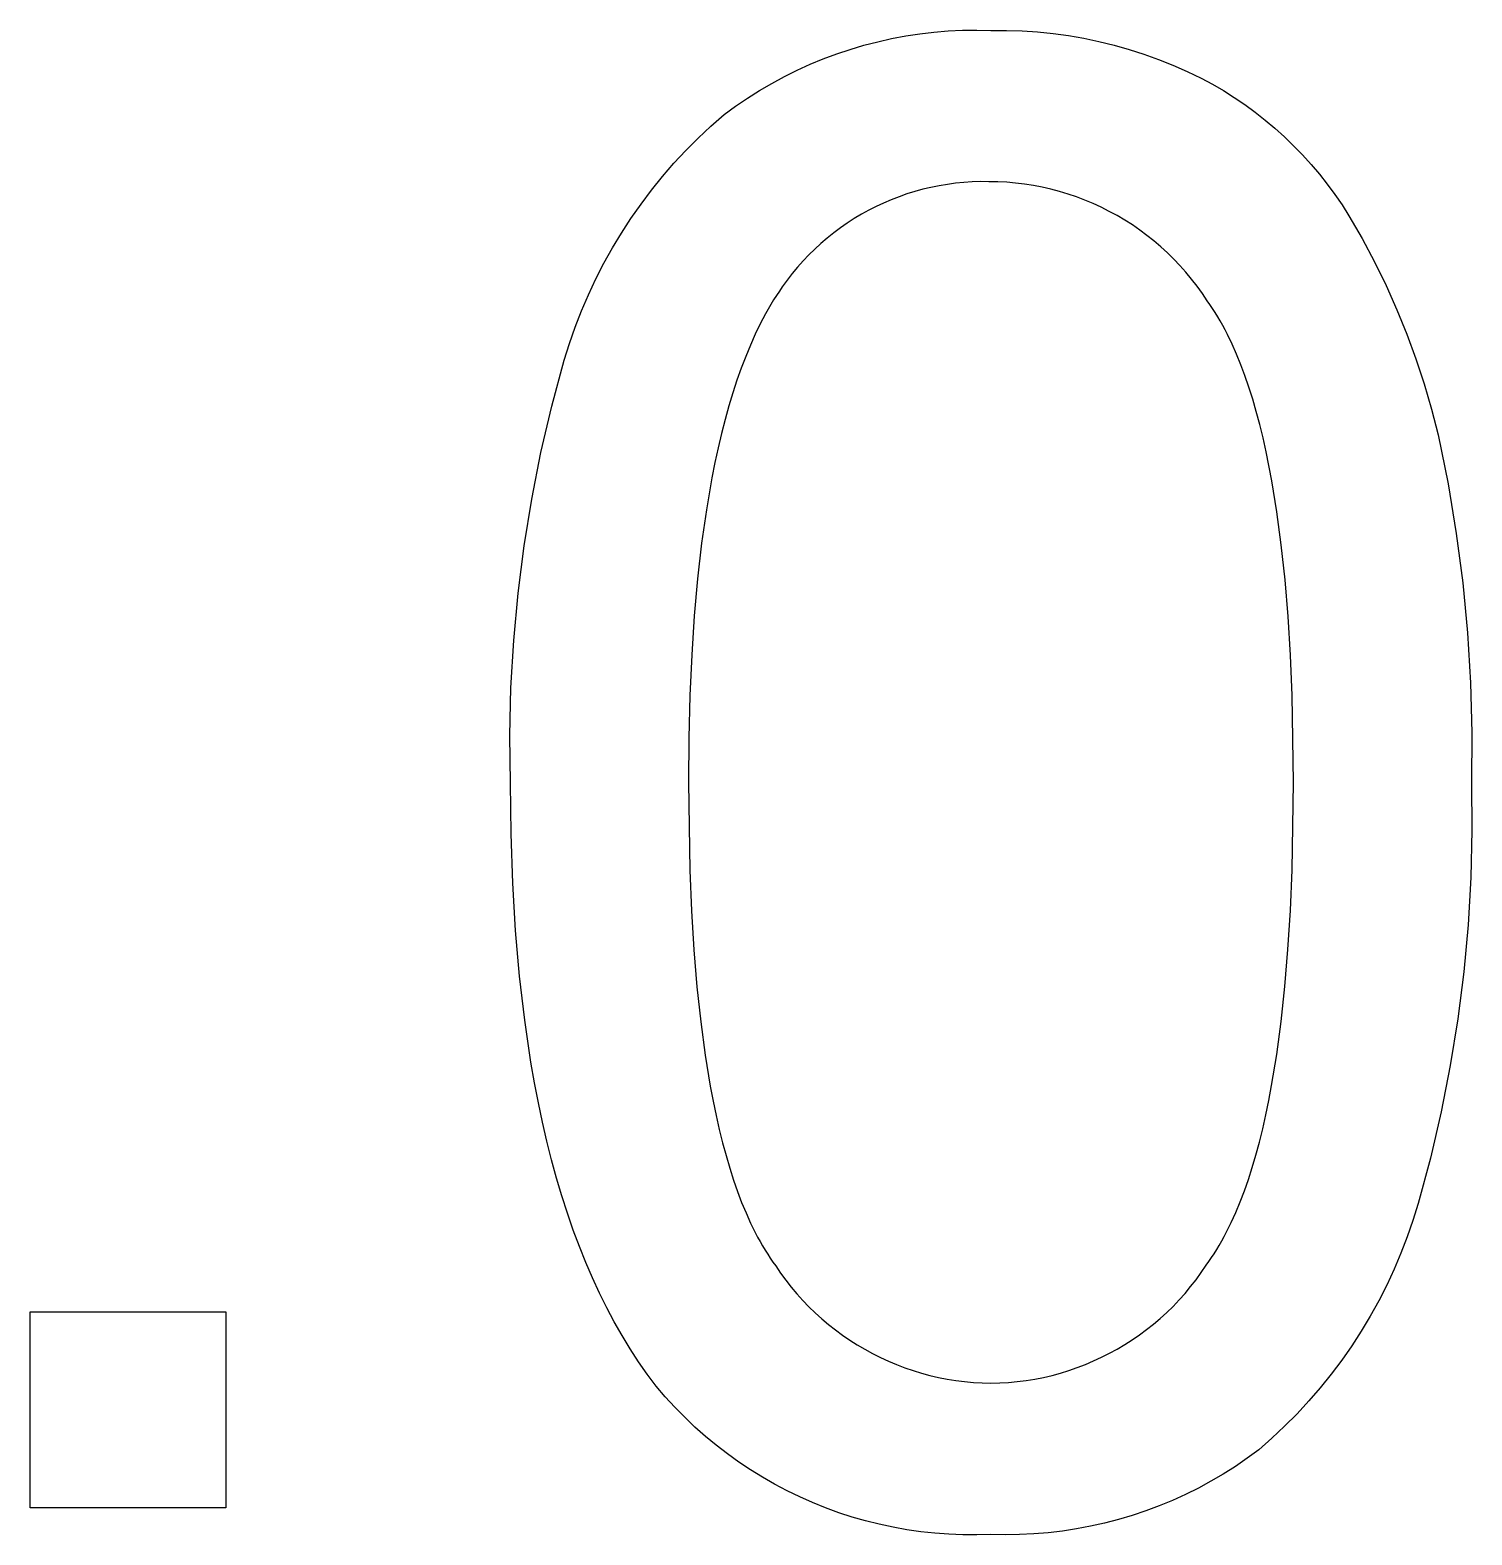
# Model space of a CAD drawing. Header units: millimetres. Extents: x 0 to 4030, y 0 to 2816.
# Drawn here: x 3301.15 to 3329.18, y 176.86 to 206.09 of the extents above; entities that cross this region are included whole.
import ezdxf

# ---------------------------------------------------------------- set-up
doc = ezdxf.new("R2010")
doc.units = ezdxf.units.MM
doc.header["$MEASUREMENT"] = 0
doc.layers.add('Domyślny', color=7, linetype='Continuous', true_color=0x000000)

msp = doc.modelspace()

# ---------------------------------------------------------------- linework, layer by layer
at = {"layer": 'Domyślny'}
for p, q in [((3317.361, 205.797), (3317.629, 205.867)), ((3317.629, 205.867), (3317.9, 205.927)), ((3317.9, 205.927), (3318.173, 205.978)), ((3318.173, 205.978), (3318.447, 206.02)), ((3318.447, 206.02), (3318.722, 206.052)), ((3318.722, 206.052), (3318.998, 206.075)), ((3318.998, 206.075), (3319.275, 206.089)), ((3319.275, 206.089), (3319.553, 206.092)), ((3319.553, 206.092), (3319.83, 206.087)), ((3319.83, 206.087), (3320.132, 206.087)), ((3320.132, 206.087), (3320.434, 206.078)), ((3320.434, 206.078), (3320.736, 206.057)), ((3320.736, 206.057), (3321.037, 206.027)), ((3321.037, 206.027), (3321.336, 205.985)), ((3321.336, 205.985), (3321.634, 205.934)), ((3321.634, 205.934), (3321.93, 205.872)), ((3321.93, 205.872), (3322.223, 205.8)), ((3316.572, 205.533), (3316.832, 205.63)), ((3316.832, 205.63), (3317.095, 205.718)), ((3317.095, 205.718), (3317.361, 205.797)), ((3322.223, 205.8), (3322.514, 205.718)), ((3322.514, 205.718), (3322.802, 205.626)), ((3322.802, 205.626), (3323.087, 205.524)), ((3315.815, 205.19), (3316.063, 205.313)), ((3316.063, 205.313), (3316.316, 205.428)), ((3316.316, 205.428), (3316.572, 205.533)), ((3323.087, 205.524), (3323.367, 205.412)), ((3323.367, 205.412), (3323.644, 205.291)), ((3323.644, 205.291), (3323.917, 205.16)), ((3315.331, 204.919), (3315.571, 205.058)), ((3315.571, 205.058), (3315.815, 205.19)), ((3323.917, 205.16), (3324.135, 205.042)), ((3324.135, 205.042), (3324.349, 204.917)), ((3314.868, 204.615), (3315.097, 204.771)), ((3315.097, 204.771), (3315.331, 204.919)), ((3324.349, 204.917), (3324.559, 204.784)), ((3324.559, 204.784), (3324.765, 204.644)), ((3314.388, 204.227), (3314.644, 204.451)), ((3314.644, 204.451), (3314.868, 204.615)), ((3324.765, 204.644), (3324.965, 204.498)), ((3324.965, 204.498), (3325.161, 204.345)), ((3314.14, 203.995), (3314.388, 204.227)), ((3325.161, 204.345), (3325.351, 204.185)), ((3325.351, 204.185), (3325.535, 204.019)), ((3313.901, 203.754), (3314.14, 203.995)), ((3325.535, 204.019), (3325.714, 203.847)), ((3325.714, 203.847), (3325.887, 203.668)), ((3313.447, 203.248), (3313.669, 203.505)), ((3313.669, 203.505), (3313.901, 203.754)), ((3325.887, 203.668), (3326.054, 203.484)), ((3313.233, 202.984), (3313.447, 203.248)), ((3326.054, 203.484), (3326.214, 203.295)), ((3326.214, 203.295), (3326.368, 203.1)), ((3313.029, 202.713), (3313.233, 202.984)), ((3318.197, 202.908), (3318.045, 202.855)), ((3318.352, 202.956), (3318.197, 202.908)), ((3318.508, 202.999), (3318.352, 202.956)), ((3318.665, 203.036), (3318.508, 202.999)), ((3318.824, 203.068), (3318.665, 203.036)), ((3318.983, 203.095), (3318.824, 203.068)), ((3319.144, 203.116), (3318.983, 203.095)), ((3319.305, 203.132), (3319.144, 203.116)), ((3319.466, 203.143), (3319.305, 203.132)), ((3319.628, 203.148), (3319.466, 203.143)), ((3319.789, 203.147), (3319.628, 203.148)), ((3319.963, 203.144), (3319.789, 203.147)), ((3320.137, 203.135), (3319.963, 203.144)), ((3320.31, 203.12), (3320.137, 203.135)), ((3320.483, 203.099), (3320.31, 203.12)), ((3320.655, 203.072), (3320.483, 203.099)), ((3320.825, 203.04), (3320.655, 203.072)), ((3320.995, 203.001), (3320.825, 203.04)), ((3321.163, 202.957), (3320.995, 203.001)), ((3321.33, 202.906), (3321.163, 202.957)), ((3326.368, 203.1), (3326.515, 202.9)), ((3312.834, 202.434), (3313.029, 202.713)), ((3317.599, 202.665), (3317.454, 202.591)), ((3317.745, 202.733), (3317.599, 202.665)), ((3317.894, 202.797), (3317.745, 202.733)), ((3318.045, 202.855), (3317.894, 202.797)), ((3321.494, 202.851), (3321.33, 202.906)), ((3321.657, 202.789), (3321.494, 202.851)), ((3321.817, 202.722), (3321.657, 202.789)), ((3321.975, 202.649), (3321.817, 202.722)), ((3322.131, 202.571), (3321.975, 202.649)), ((3326.515, 202.9), (3326.655, 202.695)), ((3326.655, 202.695), (3326.789, 202.485)), ((3312.648, 202.15), (3312.834, 202.434)), ((3317.038, 202.343), (3316.905, 202.251)), ((3317.174, 202.43), (3317.038, 202.343)), ((3317.313, 202.513), (3317.174, 202.43)), ((3317.454, 202.591), (3317.313, 202.513)), ((3322.284, 202.488), (3322.131, 202.571)), ((3322.433, 202.4), (3322.284, 202.488)), ((3322.58, 202.306), (3322.433, 202.4)), ((3326.789, 202.485), (3327.045, 202.041)), ((3312.473, 201.859), (3312.648, 202.15)), ((3316.649, 202.053), (3316.526, 201.948)), ((3316.775, 202.154), (3316.649, 202.053)), ((3316.905, 202.251), (3316.775, 202.154)), ((3322.723, 202.208), (3322.58, 202.306)), ((3322.863, 202.104), (3322.723, 202.208)), ((3322.999, 201.996), (3322.863, 202.104)), ((3327.045, 202.041), (3327.285, 201.588)), ((3312.308, 201.562), (3312.473, 201.859)), ((3316.407, 201.839), (3316.291, 201.726)), ((3316.526, 201.948), (3316.407, 201.839)), ((3323.131, 201.883), (3322.999, 201.996)), ((3323.26, 201.766), (3323.131, 201.883)), ((3323.384, 201.644), (3323.26, 201.766)), ((3312.153, 201.259), (3312.308, 201.562)), ((3316.072, 201.488), (3315.968, 201.363)), ((3316.179, 201.608), (3316.072, 201.488)), ((3316.291, 201.726), (3316.179, 201.608)), ((3323.504, 201.519), (3323.384, 201.644)), ((3323.62, 201.389), (3323.504, 201.519)), ((3327.285, 201.588), (3327.51, 201.128)), ((3312.008, 200.952), (3312.153, 201.259)), ((3315.869, 201.236), (3315.774, 201.105)), ((3315.968, 201.363), (3315.869, 201.236)), ((3323.731, 201.255), (3323.62, 201.389)), ((3323.837, 201.117), (3323.731, 201.255)), ((3311.874, 200.64), (3312.008, 200.952)), ((3315.662, 200.937), (3315.607, 200.85)), ((3315.718, 201.022), (3315.662, 200.937)), ((3315.774, 201.105), (3315.718, 201.022)), ((3323.939, 200.976), (3323.837, 201.117)), ((3324.035, 200.832), (3323.939, 200.976)), ((3327.51, 201.128), (3327.72, 200.66)), ((3311.751, 200.323), (3311.874, 200.64)), ((3315.449, 200.577), (3315.347, 200.384)), ((3315.554, 200.761), (3315.449, 200.577)), ((3315.607, 200.85), (3315.554, 200.761)), ((3324.087, 200.758), (3324.035, 200.832)), ((3324.138, 200.682), (3324.087, 200.758)), ((3324.189, 200.604), (3324.138, 200.682)), ((3324.238, 200.524), (3324.189, 200.604)), ((3327.72, 200.66), (3327.913, 200.185)), ((3311.639, 200.002), (3311.751, 200.323)), ((3315.347, 200.384), (3315.249, 200.182)), ((3324.287, 200.441), (3324.238, 200.524)), ((3324.335, 200.356), (3324.287, 200.441)), ((3324.382, 200.269), (3324.335, 200.356)), ((3311.538, 199.678), (3311.639, 200.002)), ((3315.249, 200.182), (3315.155, 199.972)), ((3324.428, 200.179), (3324.382, 200.269)), ((3324.518, 199.993), (3324.428, 200.179)), ((3324.604, 199.797), (3324.518, 199.993)), ((3327.913, 200.185), (3328.091, 199.704)), ((3315.064, 199.753), (3314.977, 199.525)), ((3315.155, 199.972), (3315.064, 199.753)), ((3324.688, 199.592), (3324.604, 199.797)), ((3328.091, 199.704), (3328.251, 199.217)), ((3311.295, 198.787), (3311.538, 199.678)), ((3314.977, 199.525), (3314.893, 199.289)), ((3324.768, 199.379), (3324.688, 199.592)), ((3314.893, 199.289), (3314.813, 199.044)), ((3324.845, 199.155), (3324.768, 199.379)), ((3324.918, 198.923), (3324.845, 199.155)), ((3328.251, 199.217), (3328.396, 198.725)), ((3314.813, 199.044), (3314.736, 198.79)), ((3324.988, 198.681), (3324.918, 198.923)), ((3311.084, 197.887), (3311.295, 198.787)), ((3314.663, 198.528), (3314.594, 198.257)), ((3314.736, 198.79), (3314.663, 198.528)), ((3325.055, 198.43), (3324.988, 198.681)), ((3328.396, 198.725), (3328.523, 198.228)), ((3314.594, 198.257), (3314.528, 197.978)), ((3325.119, 198.17), (3325.055, 198.43)), ((3314.528, 197.978), (3314.465, 197.69)), ((3325.18, 197.901), (3325.119, 198.17)), ((3328.523, 198.228), (3328.715, 197.274)), ((3310.904, 196.981), (3311.084, 197.887)), ((3314.465, 197.69), (3314.407, 197.393)), ((3325.291, 197.335), (3325.18, 197.901)), ((3314.407, 197.393), (3314.3, 196.774)), ((3325.389, 196.731), (3325.291, 197.335)), ((3328.715, 197.274), (3328.874, 196.314)), ((3310.756, 196.07), (3310.904, 196.981)), ((3314.3, 196.774), (3314.207, 196.121)), ((3325.474, 196.091), (3325.389, 196.731)), ((3328.874, 196.314), (3328.999, 195.35)), ((3310.639, 195.153), (3310.756, 196.07)), ((3314.207, 196.121), (3314.129, 195.433)), ((3325.546, 195.414), (3325.474, 196.091)), ((3314.129, 195.433), (3314.065, 194.71)), ((3325.605, 194.7), (3325.546, 195.414)), ((3328.999, 195.35), (3329.091, 194.381)), ((3310.554, 194.234), (3310.639, 195.153)), ((3314.065, 194.71), (3314.015, 193.953)), ((3325.65, 193.949), (3325.605, 194.7)), ((3310.501, 193.311), (3310.554, 194.234)), ((3329.091, 194.381), (3329.15, 193.41)), ((3314.015, 193.953), (3313.979, 193.162)), ((3325.683, 193.161), (3325.65, 193.949)), ((3310.481, 192.388), (3310.501, 193.311)), ((3329.15, 193.41), (3329.176, 192.437)), ((3313.979, 193.162), (3313.958, 192.336)), ((3325.709, 191.475), (3325.683, 193.161)), ((3310.492, 191.464), (3310.481, 192.388)), ((3329.176, 192.437), (3329.168, 191.464)), ((3313.958, 192.336), (3313.951, 191.475)), ((3310.503, 190.474), (3310.492, 191.464)), ((3313.951, 191.475), (3313.977, 189.773)), ((3325.683, 189.778), (3325.709, 191.475)), ((3329.168, 191.464), (3329.179, 190.545)), ((3310.536, 189.517), (3310.503, 190.474)), ((3329.179, 190.545), (3329.158, 189.626)), ((3313.977, 189.773), (3314.01, 188.979)), ((3325.65, 188.985), (3325.683, 189.778)), ((3310.592, 188.596), (3310.536, 189.517)), ((3329.158, 189.626), (3329.105, 188.709)), ((3314.01, 188.979), (3314.057, 188.222)), ((3325.603, 188.23), (3325.65, 188.985)), ((3310.669, 187.708), (3310.592, 188.596)), ((3329.105, 188.709), (3329.021, 187.794)), ((3314.057, 188.222), (3314.116, 187.503)), ((3325.544, 187.512), (3325.603, 188.23)), ((3310.769, 186.855), (3310.669, 187.708)), ((3329.021, 187.794), (3328.906, 186.882)), ((3314.116, 187.503), (3314.189, 186.822)), ((3325.471, 186.832), (3325.544, 187.512)), ((3310.89, 186.037), (3310.769, 186.855)), ((3325.385, 186.19), (3325.471, 186.832)), ((3328.906, 186.882), (3328.759, 185.975)), ((3314.189, 186.822), (3314.275, 186.179)), ((3310.96, 185.64), (3310.89, 186.037)), ((3314.275, 186.179), (3314.375, 185.573)), ((3325.285, 185.585), (3325.385, 186.19)), ((3328.759, 185.975), (3328.581, 185.073)), ((3311.034, 185.252), (3310.96, 185.64)), ((3314.375, 185.573), (3314.429, 185.284)), ((3325.231, 185.296), (3325.285, 185.585)), ((3311.114, 184.873), (3311.034, 185.252)), ((3314.429, 185.284), (3314.487, 185.005)), ((3325.173, 185.017), (3325.231, 185.296)), ((3328.581, 185.073), (3328.372, 184.178)), ((3311.2, 184.503), (3311.114, 184.873)), ((3314.487, 185.005), (3314.548, 184.735)), ((3325.112, 184.748), (3325.173, 185.017)), ((3311.291, 184.141), (3311.2, 184.503)), ((3314.548, 184.735), (3314.613, 184.475)), ((3325.047, 184.487), (3325.112, 184.748)), ((3314.613, 184.475), (3314.681, 184.224)), ((3314.681, 184.224), (3314.752, 183.982)), ((3324.908, 183.995), (3324.979, 184.236)), ((3324.979, 184.236), (3325.047, 184.487)), ((3311.388, 183.787), (3311.291, 184.141)), ((3314.752, 183.982), (3314.827, 183.75)), ((3324.833, 183.762), (3324.908, 183.995)), ((3328.372, 184.178), (3328.133, 183.291)), ((3311.49, 183.443), (3311.388, 183.787)), ((3314.827, 183.75), (3314.904, 183.527)), ((3324.756, 183.54), (3324.833, 183.762)), ((3311.598, 183.106), (3311.49, 183.443)), ((3314.904, 183.527), (3314.985, 183.314)), ((3324.59, 183.122), (3324.674, 183.326)), ((3324.674, 183.326), (3324.756, 183.54)), ((3311.712, 182.779), (3311.598, 183.106)), ((3314.985, 183.314), (3315.07, 183.11)), ((3315.07, 183.11), (3315.158, 182.915)), ((3324.502, 182.927), (3324.59, 183.122)), ((3328.133, 183.291), (3328.033, 182.966)), ((3311.831, 182.46), (3311.712, 182.779)), ((3315.158, 182.915), (3315.249, 182.73)), ((3324.364, 182.653), (3324.411, 182.742)), ((3324.411, 182.742), (3324.502, 182.927)), ((3328.033, 182.966), (3327.921, 182.645)), ((3311.955, 182.15), (3311.831, 182.46)), ((3315.249, 182.73), (3315.296, 182.641)), ((3315.296, 182.641), (3315.343, 182.555)), ((3315.343, 182.555), (3315.392, 182.471)), ((3315.392, 182.471), (3315.441, 182.389)), ((3324.219, 182.399), (3324.268, 182.481)), ((3324.268, 182.481), (3324.317, 182.566)), ((3324.317, 182.566), (3324.364, 182.653)), ((3327.921, 182.645), (3327.799, 182.328)), ((3312.085, 181.848), (3311.955, 182.15)), ((3315.441, 182.389), (3315.491, 182.309)), ((3315.491, 182.309), (3315.542, 182.232)), ((3315.542, 182.232), (3315.594, 182.157)), ((3315.594, 182.157), (3315.646, 182.085)), ((3324.014, 182.094), (3324.066, 182.167)), ((3324.066, 182.167), (3324.118, 182.242)), ((3324.118, 182.242), (3324.169, 182.319)), ((3324.169, 182.319), (3324.219, 182.399)), ((3327.799, 182.328), (3327.666, 182.015)), ((3315.646, 182.085), (3315.742, 181.943)), ((3315.742, 181.943), (3315.843, 181.805)), ((3323.817, 181.814), (3323.918, 181.952)), ((3323.918, 181.952), (3324.014, 182.094)), ((3327.666, 182.015), (3327.522, 181.707)), ((3312.221, 181.555), (3312.085, 181.848)), ((3315.843, 181.805), (3315.949, 181.67)), ((3315.949, 181.67), (3316.059, 181.539)), ((3323.602, 181.547), (3323.712, 181.679)), ((3323.712, 181.679), (3323.817, 181.814)), ((3327.522, 181.707), (3327.368, 181.404)), ((3312.362, 181.27), (3312.221, 181.555)), ((3316.059, 181.539), (3316.174, 181.412)), ((3316.174, 181.412), (3316.292, 181.289)), ((3316.292, 181.289), (3316.415, 181.17)), ((3323.246, 181.176), (3323.369, 181.296)), ((3323.369, 181.296), (3323.487, 181.42)), ((3323.487, 181.42), (3323.602, 181.547)), ((3327.368, 181.404), (3327.203, 181.107)), ((3301.155, 177.382), (3301.155, 181.186)), ((3301.155, 181.186), (3304.959, 181.186)), ((3304.959, 181.186), (3304.959, 177.382)), ((3312.508, 180.994), (3312.362, 181.27)), ((3312.66, 180.727), (3312.508, 180.994)), ((3316.415, 181.17), (3316.542, 181.055)), ((3316.542, 181.055), (3316.673, 180.945)), ((3322.989, 180.95), (3323.12, 181.061)), ((3323.12, 181.061), (3323.246, 181.176)), ((3327.203, 181.107), (3327.028, 180.815)), ((3312.818, 180.468), (3312.66, 180.727)), ((3316.673, 180.945), (3316.807, 180.838)), ((3316.807, 180.838), (3316.945, 180.737)), ((3316.945, 180.737), (3317.086, 180.64)), ((3322.576, 180.645), (3322.717, 180.742)), ((3322.717, 180.742), (3322.855, 180.844)), ((3322.855, 180.844), (3322.989, 180.95)), ((3327.028, 180.815), (3326.843, 180.53)), ((3312.981, 180.218), (3312.818, 180.468)), ((3317.086, 180.64), (3317.23, 180.548)), ((3317.23, 180.548), (3317.378, 180.461)), ((3317.378, 180.461), (3317.528, 180.379)), ((3322.134, 180.383), (3322.284, 180.465)), ((3322.284, 180.465), (3322.432, 180.552)), ((3322.432, 180.552), (3322.576, 180.645)), ((3326.843, 180.53), (3326.649, 180.251)), ((3313.15, 179.976), (3312.981, 180.218)), ((3317.528, 180.379), (3317.681, 180.303)), ((3317.681, 180.303), (3317.836, 180.231)), ((3317.836, 180.231), (3317.994, 180.165)), ((3317.994, 180.165), (3318.154, 180.104)), ((3318.154, 180.104), (3318.316, 180.048)), ((3321.346, 180.05), (3321.508, 180.106)), ((3321.508, 180.106), (3321.668, 180.167)), ((3321.668, 180.167), (3321.826, 180.234)), ((3321.826, 180.234), (3321.981, 180.306)), ((3321.981, 180.306), (3322.134, 180.383)), ((3326.649, 180.251), (3326.445, 179.979)), ((3313.324, 179.743), (3313.15, 179.976)), ((3318.316, 180.048), (3318.479, 179.999)), ((3318.479, 179.999), (3318.645, 179.954)), ((3318.645, 179.954), (3318.811, 179.915)), ((3318.811, 179.915), (3318.979, 179.882)), ((3318.979, 179.882), (3319.148, 179.855)), ((3319.148, 179.855), (3319.318, 179.833)), ((3319.318, 179.833), (3319.488, 179.817)), ((3319.488, 179.817), (3319.659, 179.807)), ((3320.001, 179.807), (3320.172, 179.818)), ((3320.172, 179.818), (3320.343, 179.834)), ((3320.343, 179.834), (3320.513, 179.855)), ((3320.513, 179.855), (3320.682, 179.883)), ((3320.682, 179.883), (3320.85, 179.916)), ((3320.85, 179.916), (3321.017, 179.955)), ((3321.017, 179.955), (3321.182, 180)), ((3321.182, 180), (3321.346, 180.05)), ((3326.445, 179.979), (3326.232, 179.714)), ((3313.501, 179.536), (3313.324, 179.743)), ((3313.686, 179.334), (3313.501, 179.536)), ((3319.659, 179.807), (3319.83, 179.803)), ((3319.83, 179.803), (3320.001, 179.807)), ((3326.232, 179.714), (3326.01, 179.457)), ((3313.878, 179.14), (3313.686, 179.334)), ((3326.01, 179.457), (3325.779, 179.207)), ((3314.076, 178.951), (3313.878, 179.14)), ((3314.28, 178.77), (3314.076, 178.951)), ((3325.539, 178.966), (3325.292, 178.733)), ((3325.779, 179.207), (3325.539, 178.966)), ((3314.49, 178.596), (3314.28, 178.77)), ((3325.292, 178.733), (3325.037, 178.509)), ((3314.707, 178.429), (3314.49, 178.596)), ((3314.929, 178.27), (3314.707, 178.429)), ((3325.037, 178.509), (3324.812, 178.344)), ((3315.156, 178.118), (3314.929, 178.27)), ((3315.388, 177.974), (3315.156, 178.118)), ((3324.582, 178.187), (3324.347, 178.038)), ((3324.812, 178.344), (3324.582, 178.187)), ((3315.625, 177.839), (3315.388, 177.974)), ((3315.867, 177.711), (3315.625, 177.839)), ((3323.862, 177.765), (3323.612, 177.641)), ((3324.107, 177.897), (3323.862, 177.765)), ((3324.347, 178.038), (3324.107, 177.897)), ((3316.113, 177.592), (3315.867, 177.711)), ((3316.363, 177.482), (3316.113, 177.592)), ((3316.616, 177.38), (3316.363, 177.482)), ((3323.359, 177.525), (3323.101, 177.419)), ((3323.612, 177.641), (3323.359, 177.525)), ((3304.959, 177.382), (3301.155, 177.382)), ((3316.873, 177.287), (3316.616, 177.38)), ((3317.133, 177.202), (3316.873, 177.287)), ((3317.395, 177.127), (3317.133, 177.202)), ((3322.576, 177.233), (3322.309, 177.154)), ((3322.84, 177.321), (3322.576, 177.233)), ((3323.101, 177.419), (3322.84, 177.321)), ((3317.66, 177.061), (3317.395, 177.127)), ((3317.927, 177.003), (3317.66, 177.061)), ((3318.196, 176.955), (3317.927, 177.003)), ((3318.467, 176.917), (3318.196, 176.955)), ((3318.738, 176.887), (3318.467, 176.917)), ((3319.011, 176.867), (3318.738, 176.887)), ((3320.943, 176.897), (3320.665, 176.874)), ((3321.219, 176.929), (3320.943, 176.897)), ((3321.494, 176.971), (3321.219, 176.929)), ((3321.768, 177.023), (3321.494, 176.971)), ((3322.04, 177.084), (3321.768, 177.023)), ((3322.309, 177.154), (3322.04, 177.084)), ((3319.284, 176.856), (3319.011, 176.867)), ((3319.557, 176.855), (3319.284, 176.856)), ((3319.83, 176.863), (3319.557, 176.855)), ((3320.108, 176.857), (3319.83, 176.863)), ((3320.387, 176.861), (3320.108, 176.857)), ((3320.665, 176.874), (3320.387, 176.861))]:
    msp.add_line(p, q, dxfattribs=at)

doc.saveas('drawing.dxf')
